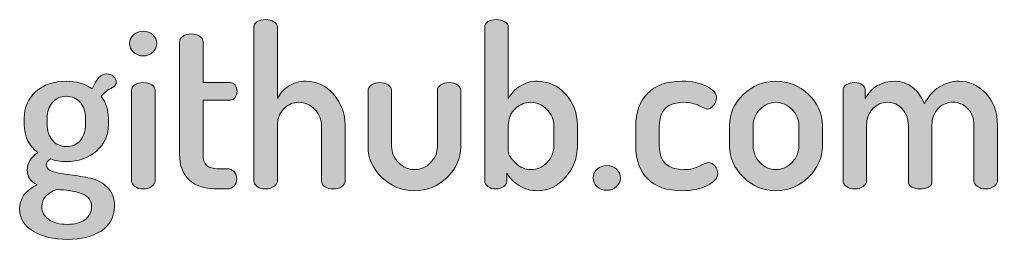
# Model space of a CAD drawing. Header units: inches. Extents: x 407.8 to 484.6, y -319.6 to -305.3.
# Drawn here: x 407.78 to 426.23, y -319.64 to -315.49 of the extents above; entities that cross this region are included whole.
import ezdxf

# ---------------------------------------------------------------- set-up
doc = ezdxf.new("R2010")
doc.units = ezdxf.units.IN
doc.header["$MEASUREMENT"] = 0
doc.layers.add('Layer 1', color=7, linetype='Continuous')

msp = doc.modelspace()

# ---------------------------------------------------------------- hatches: boundary and pattern name
at = {"layer": 'Layer 1', "true_color": 0xffffff}
h = msp.add_hatch(color=7, dxfattribs=at)
h.dxf.hatch_style = 2
edge = h.paths.add_edge_path()
edge.add_spline(control_points=[(412.199, -318.535), (412.199, -318.535), (412.199, -315.631), (412.199, -315.631), (412.199, -315.589), (412.22, -315.554), (412.261, -315.527), (412.301, -315.501), (412.354, -315.487), (412.419, -315.487), (412.481, -315.487), (412.534, -315.501), (412.578, -315.528), (412.622, -315.554), (412.644, -315.589), (412.644, -315.631), (412.644, -315.631), (412.644, -316.977), (412.644, -316.977), (412.689, -316.885), (412.759, -316.808), (412.853, -316.746), (412.948, -316.683), (413.059, -316.651), (413.185, -316.651), (413.386, -316.651), (413.559, -316.733), (413.704, -316.897), (413.85, -317.061), (413.922, -317.257), (413.922, -317.485), (413.922, -317.485), (413.922, -318.535), (413.922, -318.535), (413.922, -318.58), (413.899, -318.616), (413.854, -318.643), (413.809, -318.67), (413.757, -318.683), (413.698, -318.683), (413.641, -318.683), (413.59, -318.67), (413.545, -318.643), (413.5, -318.617), (413.478, -318.581), (413.478, -318.536), (413.478, -318.536), (413.478, -317.488), (413.478, -317.488), (413.478, -317.376), (413.435, -317.275), (413.351, -317.184), (413.266, -317.094), (413.166, -317.049), (413.05, -317.049), (412.943, -317.049), (412.848, -317.09), (412.766, -317.17), (412.685, -317.25), (412.644, -317.356), (412.644, -317.488), (412.644, -317.488), (412.644, -318.536), (412.644, -318.536), (412.644, -318.572), (412.621, -318.606), (412.576, -318.637), (412.531, -318.668), (412.479, -318.683), (412.419, -318.683), (412.357, -318.683), (412.305, -318.668), (412.263, -318.637), (412.22, -318.606), (412.199, -318.572), (412.199, -318.535)], knot_values=[0, 0, 0, 0, 1, 1, 1, 2, 2, 2, 3, 3, 3, 4, 4, 4, 5, 5, 5, 6, 6, 6, 7, 7, 7, 8, 8, 8, 9, 9, 9, 10, 10, 10, 11, 11, 11, 12, 12, 12, 13, 13, 13, 14, 14, 14, 15, 15, 15, 16, 16, 16, 17, 17, 17, 18, 18, 18, 19, 19, 19, 20, 20, 20, 21, 21, 21, 22, 22, 22, 23, 23, 23, 24, 24, 24, 25, 25, 25, 25], degree=3, periodic=1)
h = msp.add_hatch(color=7, dxfattribs=at)
h.dxf.hatch_style = 2
edge = h.paths.add_edge_path()
edge.add_spline(control_points=[(416.555, -318.535), (416.555, -318.535), (416.555, -315.631), (416.555, -315.631), (416.555, -315.589), (416.575, -315.554), (416.614, -315.527), (416.654, -315.501), (416.706, -315.487), (416.771, -315.487), (416.836, -315.487), (416.89, -315.501), (416.934, -315.528), (416.978, -315.554), (417, -315.589), (417, -315.631), (417, -315.631), (417, -316.977), (417, -316.977), (417.048, -316.885), (417.12, -316.808), (417.216, -316.746), (417.311, -316.683), (417.422, -316.651), (417.546, -316.651), (417.755, -316.651), (417.933, -316.733), (418.081, -316.897), (418.229, -317.061), (418.303, -317.257), (418.303, -317.485), (418.303, -317.485), (418.303, -317.875), (418.303, -317.875), (418.303, -318.095), (418.229, -318.29), (418.079, -318.461), (417.93, -318.632), (417.756, -318.717), (417.558, -318.717), (417.431, -318.717), (417.314, -318.684), (417.207, -318.619), (417.1, -318.553), (417.022, -318.475), (416.974, -318.383), (416.974, -318.383), (416.974, -318.533), (416.974, -318.533), (416.974, -318.571), (416.954, -318.605), (416.913, -318.636), (416.872, -318.668), (416.825, -318.683), (416.771, -318.683), (416.709, -318.683), (416.657, -318.668), (416.617, -318.637), (416.576, -318.606), (416.555, -318.572), (416.555, -318.535)], knot_values=[0, 0, 0, 0, 1, 1, 1, 2, 2, 2, 3, 3, 3, 4, 4, 4, 5, 5, 5, 6, 6, 6, 7, 7, 7, 8, 8, 8, 9, 9, 9, 10, 10, 10, 11, 11, 11, 12, 12, 12, 13, 13, 13, 14, 14, 14, 15, 15, 15, 16, 16, 16, 17, 17, 17, 18, 18, 18, 19, 19, 19, 20, 20, 20, 20], degree=3, periodic=1)
edge = h.paths.add_edge_path()
edge.add_spline(control_points=[(417, -317.97), (417, -318.032), (417.044, -318.106), (417.133, -318.191), (417.222, -318.277), (417.321, -318.319), (417.431, -318.319), (417.547, -318.319), (417.647, -318.274), (417.732, -318.183), (417.817, -318.092), (417.859, -317.989), (417.859, -317.874), (417.859, -317.874), (417.859, -317.487), (417.859, -317.487), (417.859, -317.375), (417.816, -317.274), (417.73, -317.184), (417.644, -317.094), (417.543, -317.049), (417.427, -317.049), (417.317, -317.049), (417.218, -317.09), (417.131, -317.171), (417.043, -317.253), (417, -317.358), (417, -317.487), (417, -317.487), (417, -317.97), (417, -317.97)], knot_values=[0, 0, 0, 0, 1, 1, 1, 2, 2, 2, 3, 3, 3, 4, 4, 4, 5, 5, 5, 6, 6, 6, 7, 7, 7, 8, 8, 8, 9, 9, 9, 10, 10, 10, 10], degree=3, periodic=1)
h = msp.add_hatch(color=7, dxfattribs=at)
h.dxf.hatch_style = 2
edge = h.paths.add_edge_path()
edge.add_spline(control_points=[(409.854, -315.94), (409.854, -315.875), (409.879, -315.82), (409.93, -315.775), (409.981, -315.73), (410.042, -315.707), (410.112, -315.707), (410.183, -315.707), (410.243, -315.73), (410.294, -315.775), (410.345, -315.82), (410.37, -315.875), (410.37, -315.94), (410.37, -316.002), (410.345, -316.057), (410.294, -316.103), (410.243, -316.15), (410.183, -316.173), (410.112, -316.173), (410.042, -316.173), (409.981, -316.15), (409.93, -316.103), (409.879, -316.057), (409.854, -316.002), (409.854, -315.94)], knot_values=[0, 0, 0, 0, 1, 1, 1, 2, 2, 2, 3, 3, 3, 4, 4, 4, 5, 5, 5, 6, 6, 6, 7, 7, 7, 8, 8, 8, 8], degree=3, periodic=1)
edge = h.paths.add_edge_path()
edge.add_spline(control_points=[(409.892, -318.535), (409.892, -318.535), (409.892, -316.821), (409.892, -316.821), (409.892, -316.778), (409.912, -316.744), (409.953, -316.717), (409.994, -316.69), (410.047, -316.677), (410.112, -316.677), (410.177, -316.677), (410.231, -316.69), (410.273, -316.717), (410.315, -316.744), (410.337, -316.778), (410.337, -316.821), (410.337, -316.821), (410.337, -318.535), (410.337, -318.535), (410.337, -318.572), (410.315, -318.606), (410.271, -318.637), (410.227, -318.668), (410.174, -318.683), (410.112, -318.683), (410.05, -318.683), (409.998, -318.668), (409.956, -318.637), (409.913, -318.606), (409.892, -318.572), (409.892, -318.535)], knot_values=[0, 0, 0, 0, 1, 1, 1, 2, 2, 2, 3, 3, 3, 4, 4, 4, 5, 5, 5, 6, 6, 6, 7, 7, 7, 8, 8, 8, 9, 9, 9, 10, 10, 10, 10], degree=3, periodic=1)
h = msp.add_hatch(color=7, dxfattribs=at)
h.dxf.hatch_style = 2
edge = h.paths.add_edge_path()
edge.add_spline(control_points=[(410.798, -318.023), (410.798, -318.023), (410.798, -315.902), (410.798, -315.902), (410.798, -315.863), (410.82, -315.829), (410.866, -315.801), (410.911, -315.772), (410.961, -315.758), (411.018, -315.758), (411.074, -315.758), (411.126, -315.772), (411.172, -315.801), (411.219, -315.829), (411.242, -315.863), (411.242, -315.902), (411.242, -315.902), (411.242, -316.677), (411.242, -316.677), (411.242, -316.677), (411.759, -316.677), (411.759, -316.677), (411.796, -316.677), (411.825, -316.693), (411.848, -316.726), (411.87, -316.758), (411.882, -316.797), (411.882, -316.842), (411.882, -316.887), (411.87, -316.926), (411.848, -316.958), (411.825, -316.991), (411.796, -317.007), (411.759, -317.007), (411.759, -317.007), (411.242, -317.007), (411.242, -317.007), (411.242, -317.007), (411.242, -318.023), (411.242, -318.023), (411.242, -318.125), (411.264, -318.197), (411.308, -318.239), (411.352, -318.281), (411.429, -318.302), (411.539, -318.302), (411.539, -318.302), (411.687, -318.302), (411.687, -318.302), (411.746, -318.302), (411.793, -318.321), (411.827, -318.357), (411.86, -318.394), (411.877, -318.439), (411.877, -318.493), (411.877, -318.547), (411.86, -318.592), (411.827, -318.628), (411.793, -318.665), (411.746, -318.683), (411.687, -318.683), (411.687, -318.683), (411.539, -318.683), (411.539, -318.683), (411.045, -318.683), (410.798, -318.463), (410.798, -318.023)], knot_values=[0, 0, 0, 0, 1, 1, 1, 2, 2, 2, 3, 3, 3, 4, 4, 4, 5, 5, 5, 6, 6, 6, 7, 7, 7, 8, 8, 8, 9, 9, 9, 10, 10, 10, 11, 11, 11, 12, 12, 12, 13, 13, 13, 14, 14, 14, 15, 15, 15, 16, 16, 16, 17, 17, 17, 18, 18, 18, 19, 19, 19, 20, 20, 20, 21, 21, 21, 22, 22, 22, 22], degree=3, periodic=1)
h = msp.add_hatch(color=7, dxfattribs=at)
h.dxf.hatch_style = 2
edge = h.paths.add_edge_path()
edge.add_spline(control_points=[(407.78, -319.061), (407.78, -318.862), (407.89, -318.709), (408.111, -318.603), (407.986, -318.547), (407.924, -318.453), (407.924, -318.322), (407.924, -318.197), (407.99, -318.089), (408.123, -317.998), (407.953, -317.868), (407.868, -317.69), (407.868, -317.464), (407.868, -317.464), (407.868, -317.346), (407.868, -317.346), (407.868, -317.142), (407.941, -316.976), (408.087, -316.846), (408.232, -316.716), (408.422, -316.651), (408.656, -316.651), (408.853, -316.651), (409.017, -316.699), (409.147, -316.795), (409.229, -316.606), (409.321, -316.512), (409.422, -316.512), (409.476, -316.512), (409.52, -316.528), (409.553, -316.56), (409.587, -316.593), (409.604, -316.628), (409.604, -316.664), (409.604, -316.709), (409.58, -316.744), (409.532, -316.77), (409.442, -316.809), (409.371, -316.866), (409.321, -316.939), (409.411, -317.052), (409.456, -317.188), (409.456, -317.346), (409.456, -317.346), (409.456, -317.464), (409.456, -317.464), (409.456, -317.667), (409.381, -317.835), (409.232, -317.968), (409.082, -318.101), (408.89, -318.167), (408.656, -318.167), (408.546, -318.167), (408.448, -318.15), (408.364, -318.116), (408.31, -318.153), (408.283, -318.193), (408.283, -318.235), (408.283, -318.293), (408.328, -318.334), (408.417, -318.36), (408.506, -318.385), (408.613, -318.405), (408.738, -318.419), (408.864, -318.434), (408.99, -318.454), (409.115, -318.482), (409.241, -318.509), (409.348, -318.566), (409.437, -318.655), (409.526, -318.743), (409.57, -318.86), (409.57, -319.006), (409.57, -319.214), (409.486, -319.372), (409.318, -319.477), (409.15, -319.583), (408.938, -319.636), (408.681, -319.636), (408.425, -319.636), (408.21, -319.584), (408.038, -319.48), (407.866, -319.376), (407.78, -319.236), (407.78, -319.061)], knot_values=[0, 0, 0, 0, 1, 1, 1, 2, 2, 2, 3, 3, 3, 4, 4, 4, 5, 5, 5, 6, 6, 6, 7, 7, 7, 8, 8, 8, 9, 9, 9, 10, 10, 10, 11, 11, 11, 12, 12, 12, 13, 13, 13, 14, 14, 14, 15, 15, 15, 16, 16, 16, 17, 17, 17, 18, 18, 18, 19, 19, 19, 20, 20, 20, 21, 21, 21, 22, 22, 22, 23, 23, 23, 24, 24, 24, 25, 25, 25, 26, 26, 26, 27, 27, 27, 28, 28, 28, 28], degree=3, periodic=1)
edge = h.paths.add_edge_path()
edge.add_spline(control_points=[(408.199, -319.014), (408.199, -319.117), (408.243, -319.199), (408.332, -319.26), (408.421, -319.322), (408.536, -319.352), (408.677, -319.352), (408.815, -319.352), (408.927, -319.322), (409.012, -319.263), (409.096, -319.202), (409.139, -319.121), (409.139, -319.018), (409.139, -318.953), (409.119, -318.898), (409.079, -318.854), (409.04, -318.809), (408.981, -318.777), (408.904, -318.755), (408.826, -318.734), (408.76, -318.72), (408.705, -318.713), (408.649, -318.705), (408.575, -318.699), (408.482, -318.693), (408.293, -318.765), (408.199, -318.871), (408.199, -319.014)], knot_values=[0, 0, 0, 0, 1, 1, 1, 2, 2, 2, 3, 3, 3, 4, 4, 4, 5, 5, 5, 6, 6, 6, 7, 7, 7, 8, 8, 8, 9, 9, 9, 9], degree=3, periodic=1)
edge = h.paths.add_edge_path()
edge.add_spline(control_points=[(408.3, -317.46), (408.3, -317.584), (408.333, -317.686), (408.398, -317.765), (408.463, -317.844), (408.551, -317.883), (408.664, -317.883), (408.774, -317.883), (408.862, -317.845), (408.927, -317.767), (408.992, -317.689), (409.024, -317.588), (409.024, -317.464), (409.024, -317.464), (409.024, -317.346), (409.024, -317.346), (409.024, -317.227), (408.992, -317.129), (408.927, -317.051), (408.862, -316.974), (408.773, -316.935), (408.66, -316.935), (408.55, -316.935), (408.463, -316.974), (408.398, -317.051), (408.333, -317.129), (408.3, -317.227), (408.3, -317.346), (408.3, -317.346), (408.3, -317.46), (408.3, -317.46)], knot_values=[0, 0, 0, 0, 1, 1, 1, 2, 2, 2, 3, 3, 3, 4, 4, 4, 5, 5, 5, 6, 6, 6, 7, 7, 7, 8, 8, 8, 9, 9, 9, 10, 10, 10, 10], degree=3, periodic=1)
h = msp.add_hatch(color=7, dxfattribs=at)
h.dxf.hatch_style = 2
edge = h.paths.add_edge_path()
edge.add_spline(control_points=[(414.354, -317.883), (414.354, -317.883), (414.354, -316.825), (414.354, -316.825), (414.354, -316.785), (414.376, -316.751), (414.422, -316.721), (414.467, -316.692), (414.519, -316.677), (414.578, -316.677), (414.638, -316.677), (414.689, -316.692), (414.733, -316.721), (414.777, -316.751), (414.798, -316.785), (414.798, -316.825), (414.798, -316.825), (414.798, -317.88), (414.798, -317.88), (414.798, -317.993), (414.841, -318.094), (414.927, -318.184), (415.014, -318.274), (415.115, -318.319), (415.23, -318.319), (415.349, -318.319), (415.45, -318.275), (415.535, -318.186), (415.62, -318.098), (415.662, -317.996), (415.662, -317.88), (415.662, -317.88), (415.662, -316.82), (415.662, -316.82), (415.662, -316.781), (415.684, -316.747), (415.728, -316.719), (415.771, -316.691), (415.824, -316.677), (415.886, -316.677), (415.948, -316.677), (416, -316.691), (416.041, -316.719), (416.082, -316.747), (416.102, -316.781), (416.102, -316.821), (416.102, -316.821), (416.102, -317.883), (416.102, -317.883), (416.102, -318.106), (416.016, -318.301), (415.844, -318.468), (415.672, -318.634), (415.467, -318.717), (415.23, -318.717), (414.993, -318.717), (414.788, -318.634), (414.614, -318.468), (414.441, -318.301), (414.354, -318.106), (414.354, -317.883)], knot_values=[0, 0, 0, 0, 1, 1, 1, 2, 2, 2, 3, 3, 3, 4, 4, 4, 5, 5, 5, 6, 6, 6, 7, 7, 7, 8, 8, 8, 9, 9, 9, 10, 10, 10, 11, 11, 11, 12, 12, 12, 13, 13, 13, 14, 14, 14, 15, 15, 15, 16, 16, 16, 17, 17, 17, 18, 18, 18, 19, 19, 19, 20, 20, 20, 20], degree=3, periodic=1)
h = msp.add_hatch(color=7, dxfattribs=at)
h.dxf.hatch_style = 2
edge = h.paths.add_edge_path()
edge.add_spline(control_points=[(419.404, -317.875), (419.404, -317.875), (419.404, -317.494), (419.404, -317.494), (419.404, -317.243), (419.477, -317.039), (419.624, -316.884), (419.771, -316.729), (419.99, -316.651), (420.28, -316.651), (420.464, -316.651), (420.618, -316.683), (420.742, -316.747), (420.866, -316.81), (420.928, -316.881), (420.928, -316.96), (420.928, -317.008), (420.91, -317.056), (420.875, -317.104), (420.84, -317.152), (420.798, -317.176), (420.75, -317.176), (420.736, -317.176), (420.686, -317.155), (420.6, -317.113), (420.514, -317.071), (420.419, -317.049), (420.314, -317.049), (420.004, -317.049), (419.849, -317.198), (419.849, -317.495), (419.849, -317.495), (419.849, -317.874), (419.849, -317.874), (419.849, -318.171), (420.005, -318.319), (420.319, -318.319), (420.426, -318.319), (420.522, -318.297), (420.608, -318.252), (420.695, -318.206), (420.746, -318.184), (420.763, -318.184), (420.819, -318.184), (420.865, -318.206), (420.901, -318.252), (420.936, -318.297), (420.953, -318.345), (420.953, -318.396), (420.953, -318.475), (420.889, -318.548), (420.759, -318.616), (420.629, -318.683), (420.471, -318.717), (420.285, -318.717), (419.991, -318.717), (419.771, -318.64), (419.624, -318.487), (419.477, -318.333), (419.404, -318.129), (419.404, -317.875)], knot_values=[0, 0, 0, 0, 1, 1, 1, 2, 2, 2, 3, 3, 3, 4, 4, 4, 5, 5, 5, 6, 6, 6, 7, 7, 7, 8, 8, 8, 9, 9, 9, 10, 10, 10, 11, 11, 11, 12, 12, 12, 13, 13, 13, 14, 14, 14, 15, 15, 15, 16, 16, 16, 17, 17, 17, 18, 18, 18, 19, 19, 19, 20, 20, 20, 20], degree=3, periodic=1)
h = msp.add_hatch(color=7, dxfattribs=at)
h.dxf.hatch_style = 2
edge = h.paths.add_edge_path()
edge.add_spline(control_points=[(421.174, -317.875), (421.174, -317.875), (421.174, -317.485), (421.174, -317.485), (421.174, -317.262), (421.26, -317.068), (421.432, -316.901), (421.604, -316.735), (421.81, -316.651), (422.05, -316.651), (422.284, -316.651), (422.489, -316.734), (422.664, -316.899), (422.839, -317.064), (422.926, -317.26), (422.926, -317.485), (422.926, -317.485), (422.926, -317.875), (422.926, -317.875), (422.926, -318.095), (422.838, -318.29), (422.662, -318.461), (422.485, -318.632), (422.281, -318.717), (422.05, -318.717), (421.816, -318.717), (421.611, -318.633), (421.436, -318.463), (421.261, -318.294), (421.174, -318.098), (421.174, -317.875)], knot_values=[0, 0, 0, 0, 1, 1, 1, 2, 2, 2, 3, 3, 3, 4, 4, 4, 5, 5, 5, 6, 6, 6, 7, 7, 7, 8, 8, 8, 9, 9, 9, 10, 10, 10, 10], degree=3, periodic=1)
edge = h.paths.add_edge_path()
edge.add_spline(control_points=[(421.618, -317.874), (421.618, -317.989), (421.661, -318.092), (421.745, -318.183), (421.83, -318.274), (421.932, -318.319), (422.05, -318.319), (422.166, -318.319), (422.267, -318.274), (422.353, -318.183), (422.439, -318.092), (422.482, -317.989), (422.482, -317.874), (422.482, -317.874), (422.482, -317.487), (422.482, -317.487), (422.482, -317.375), (422.439, -317.274), (422.353, -317.184), (422.267, -317.094), (422.166, -317.049), (422.05, -317.049), (421.932, -317.049), (421.83, -317.094), (421.745, -317.184), (421.661, -317.274), (421.618, -317.375), (421.618, -317.487), (421.618, -317.487), (421.618, -317.874), (421.618, -317.874)], knot_values=[0, 0, 0, 0, 1, 1, 1, 2, 2, 2, 3, 3, 3, 4, 4, 4, 5, 5, 5, 6, 6, 6, 7, 7, 7, 8, 8, 8, 9, 9, 9, 10, 10, 10, 10], degree=3, periodic=1)
h = msp.add_hatch(color=7, dxfattribs=at)
h.dxf.hatch_style = 2
edge = h.paths.add_edge_path()
edge.add_spline(control_points=[(423.316, -318.535), (423.316, -318.535), (423.316, -316.821), (423.316, -316.821), (423.316, -316.778), (423.336, -316.744), (423.377, -316.717), (423.418, -316.69), (423.471, -316.677), (423.536, -316.677), (423.589, -316.677), (423.636, -316.69), (423.676, -316.717), (423.715, -316.745), (423.735, -316.78), (423.735, -316.822), (423.735, -316.822), (423.735, -316.977), (423.735, -316.977), (423.856, -316.76), (424.044, -316.651), (424.298, -316.651), (424.422, -316.651), (424.533, -316.691), (424.63, -316.769), (424.728, -316.847), (424.802, -316.951), (424.852, -317.079), (424.923, -316.939), (425.015, -316.833), (425.13, -316.76), (425.244, -316.688), (425.365, -316.651), (425.492, -316.651), (425.692, -316.651), (425.865, -316.727), (426.01, -316.878), (426.156, -317.029), (426.228, -317.231), (426.228, -317.485), (426.228, -317.485), (426.228, -318.535), (426.228, -318.535), (426.228, -318.572), (426.206, -318.606), (426.161, -318.637), (426.115, -318.668), (426.063, -318.683), (426.004, -318.683), (425.947, -318.683), (425.897, -318.668), (425.852, -318.637), (425.806, -318.606), (425.784, -318.572), (425.784, -318.536), (425.784, -318.536), (425.784, -317.488), (425.784, -317.488), (425.784, -317.35), (425.744, -317.242), (425.665, -317.163), (425.586, -317.085), (425.494, -317.045), (425.39, -317.045), (425.286, -317.045), (425.193, -317.085), (425.113, -317.163), (425.032, -317.242), (424.992, -317.348), (424.992, -317.48), (424.992, -317.48), (424.992, -318.54), (424.992, -318.54), (424.992, -318.588), (424.97, -318.624), (424.927, -318.648), (424.883, -318.672), (424.83, -318.683), (424.768, -318.683), (424.711, -318.683), (424.66, -318.672), (424.615, -318.648), (424.57, -318.624), (424.548, -318.588), (424.548, -318.54), (424.548, -318.54), (424.548, -317.484), (424.548, -317.484), (424.548, -317.358), (424.509, -317.253), (424.431, -317.172), (424.354, -317.09), (424.261, -317.049), (424.154, -317.049), (424.047, -317.049), (423.954, -317.089), (423.877, -317.168), (423.799, -317.246), (423.76, -317.353), (423.76, -317.488), (423.76, -317.488), (423.76, -318.536), (423.76, -318.536), (423.76, -318.572), (423.738, -318.606), (423.692, -318.637), (423.647, -318.668), (423.595, -318.683), (423.536, -318.683), (423.474, -318.683), (423.422, -318.668), (423.379, -318.637), (423.337, -318.606), (423.316, -318.572), (423.316, -318.535)], knot_values=[0, 0, 0, 0, 1, 1, 1, 2, 2, 2, 3, 3, 3, 4, 4, 4, 5, 5, 5, 6, 6, 6, 7, 7, 7, 8, 8, 8, 9, 9, 9, 10, 10, 10, 11, 11, 11, 12, 12, 12, 13, 13, 13, 14, 14, 14, 15, 15, 15, 16, 16, 16, 17, 17, 17, 18, 18, 18, 19, 19, 19, 20, 20, 20, 21, 21, 21, 22, 22, 22, 23, 23, 23, 24, 24, 24, 25, 25, 25, 26, 26, 26, 27, 27, 27, 28, 28, 28, 29, 29, 29, 30, 30, 30, 31, 31, 31, 32, 32, 32, 33, 33, 33, 34, 34, 34, 35, 35, 35, 36, 36, 36, 37, 37, 37, 38, 38, 38, 38], degree=3, periodic=1)
h = msp.add_hatch(color=7, dxfattribs=at)
h.dxf.hatch_style = 2
edge = h.paths.add_edge_path()
edge.add_spline(control_points=[(418.674, -318.641), (418.624, -318.596), (418.6, -318.541), (418.6, -318.476), (418.6, -318.411), (418.624, -318.356), (418.674, -318.311), (418.723, -318.266), (418.785, -318.243), (418.86, -318.243), (418.93, -318.243), (418.99, -318.266), (419.04, -318.311), (419.091, -318.356), (419.116, -318.411), (419.116, -318.476), (419.116, -318.538), (419.091, -318.592), (419.04, -318.639), (418.99, -318.685), (418.93, -318.709), (418.86, -318.709), (418.785, -318.709), (418.723, -318.686), (418.674, -318.641)], knot_values=[0, 0, 0, 0, 1, 1, 1, 2, 2, 2, 3, 3, 3, 4, 4, 4, 5, 5, 5, 6, 6, 6, 7, 7, 7, 8, 8, 8, 8], degree=3, periodic=1)

# ---------------------------------------------------------------- linework, layer by layer
at = {"layer": 'Layer 1', "lineweight": 0}
for points, knots in [([(412.199, -318.535), (412.199, -318.535), (412.199, -315.631), (412.199, -315.631), (412.199, -315.589), (412.22, -315.554), (412.261, -315.527), (412.301, -315.501), (412.354, -315.487), (412.419, -315.487), (412.481, -315.487), (412.534, -315.501), (412.578, -315.528), (412.622, -315.554), (412.644, -315.589), (412.644, -315.631), (412.644, -315.631), (412.644, -316.977), (412.644, -316.977), (412.689, -316.885), (412.759, -316.808), (412.853, -316.746), (412.948, -316.683), (413.059, -316.651), (413.185, -316.651), (413.386, -316.651), (413.559, -316.733), (413.704, -316.897), (413.85, -317.061), (413.922, -317.257), (413.922, -317.485), (413.922, -317.485), (413.922, -318.535), (413.922, -318.535), (413.922, -318.58), (413.899, -318.616), (413.854, -318.643), (413.809, -318.67), (413.757, -318.683), (413.698, -318.683), (413.641, -318.683), (413.59, -318.67), (413.545, -318.643), (413.5, -318.617), (413.478, -318.581), (413.478, -318.536), (413.478, -318.536), (413.478, -317.488), (413.478, -317.488), (413.478, -317.376), (413.435, -317.275), (413.351, -317.184), (413.266, -317.094), (413.166, -317.049), (413.05, -317.049), (412.943, -317.049), (412.848, -317.09), (412.766, -317.17), (412.685, -317.25), (412.644, -317.356), (412.644, -317.488), (412.644, -317.488), (412.644, -318.536), (412.644, -318.536), (412.644, -318.572), (412.621, -318.606), (412.576, -318.637), (412.531, -318.668), (412.479, -318.683), (412.419, -318.683), (412.357, -318.683), (412.305, -318.668), (412.263, -318.637), (412.22, -318.606), (412.199, -318.572), (412.199, -318.535)], [0, 0, 0, 0, 1, 1, 1, 2, 2, 2, 3, 3, 3, 4, 4, 4, 5, 5, 5, 6, 6, 6, 7, 7, 7, 8, 8, 8, 9, 9, 9, 10, 10, 10, 11, 11, 11, 12, 12, 12, 13, 13, 13, 14, 14, 14, 15, 15, 15, 16, 16, 16, 17, 17, 17, 18, 18, 18, 19, 19, 19, 20, 20, 20, 21, 21, 21, 22, 22, 22, 23, 23, 23, 24, 24, 24, 25, 25, 25, 25]), ([(416.555, -318.535), (416.555, -318.535), (416.555, -315.631), (416.555, -315.631), (416.555, -315.589), (416.575, -315.554), (416.614, -315.527), (416.654, -315.501), (416.706, -315.487), (416.771, -315.487), (416.836, -315.487), (416.89, -315.501), (416.934, -315.528), (416.978, -315.554), (417, -315.589), (417, -315.631), (417, -315.631), (417, -316.977), (417, -316.977), (417.048, -316.885), (417.12, -316.808), (417.216, -316.746), (417.311, -316.683), (417.422, -316.651), (417.546, -316.651), (417.755, -316.651), (417.933, -316.733), (418.081, -316.897), (418.229, -317.061), (418.303, -317.257), (418.303, -317.485), (418.303, -317.485), (418.303, -317.875), (418.303, -317.875), (418.303, -318.095), (418.229, -318.29), (418.079, -318.461), (417.93, -318.632), (417.756, -318.717), (417.558, -318.717), (417.431, -318.717), (417.314, -318.684), (417.207, -318.619), (417.1, -318.553), (417.022, -318.475), (416.974, -318.383), (416.974, -318.383), (416.974, -318.533), (416.974, -318.533), (416.974, -318.571), (416.954, -318.605), (416.913, -318.636), (416.872, -318.668), (416.825, -318.683), (416.771, -318.683), (416.709, -318.683), (416.657, -318.668), (416.617, -318.637), (416.576, -318.606), (416.555, -318.572), (416.555, -318.535)], [0, 0, 0, 0, 1, 1, 1, 2, 2, 2, 3, 3, 3, 4, 4, 4, 5, 5, 5, 6, 6, 6, 7, 7, 7, 8, 8, 8, 9, 9, 9, 10, 10, 10, 11, 11, 11, 12, 12, 12, 13, 13, 13, 14, 14, 14, 15, 15, 15, 16, 16, 16, 17, 17, 17, 18, 18, 18, 19, 19, 19, 20, 20, 20, 20]), ([(409.854, -315.94), (409.854, -315.875), (409.879, -315.82), (409.93, -315.775), (409.981, -315.73), (410.042, -315.707), (410.112, -315.707), (410.183, -315.707), (410.243, -315.73), (410.294, -315.775), (410.345, -315.82), (410.37, -315.875), (410.37, -315.94), (410.37, -316.002), (410.345, -316.057), (410.294, -316.103), (410.243, -316.15), (410.183, -316.173), (410.112, -316.173), (410.042, -316.173), (409.981, -316.15), (409.93, -316.103), (409.879, -316.057), (409.854, -316.002), (409.854, -315.94)], [0, 0, 0, 0, 1, 1, 1, 2, 2, 2, 3, 3, 3, 4, 4, 4, 5, 5, 5, 6, 6, 6, 7, 7, 7, 8, 8, 8, 8]), ([(410.798, -318.023), (410.798, -318.023), (410.798, -315.902), (410.798, -315.902), (410.798, -315.863), (410.82, -315.829), (410.866, -315.801), (410.911, -315.772), (410.961, -315.758), (411.018, -315.758), (411.074, -315.758), (411.126, -315.772), (411.172, -315.801), (411.219, -315.829), (411.242, -315.863), (411.242, -315.902), (411.242, -315.902), (411.242, -316.677), (411.242, -316.677), (411.242, -316.677), (411.759, -316.677), (411.759, -316.677), (411.796, -316.677), (411.825, -316.693), (411.848, -316.726), (411.87, -316.758), (411.882, -316.797), (411.882, -316.842), (411.882, -316.887), (411.87, -316.926), (411.848, -316.958), (411.825, -316.991), (411.796, -317.007), (411.759, -317.007), (411.759, -317.007), (411.242, -317.007), (411.242, -317.007), (411.242, -317.007), (411.242, -318.023), (411.242, -318.023), (411.242, -318.125), (411.264, -318.197), (411.308, -318.239), (411.352, -318.281), (411.429, -318.302), (411.539, -318.302), (411.539, -318.302), (411.687, -318.302), (411.687, -318.302), (411.746, -318.302), (411.793, -318.321), (411.827, -318.357), (411.86, -318.394), (411.877, -318.439), (411.877, -318.493), (411.877, -318.547), (411.86, -318.592), (411.827, -318.628), (411.793, -318.665), (411.746, -318.683), (411.687, -318.683), (411.687, -318.683), (411.539, -318.683), (411.539, -318.683), (411.045, -318.683), (410.798, -318.463), (410.798, -318.023)], [0, 0, 0, 0, 1, 1, 1, 2, 2, 2, 3, 3, 3, 4, 4, 4, 5, 5, 5, 6, 6, 6, 7, 7, 7, 8, 8, 8, 9, 9, 9, 10, 10, 10, 11, 11, 11, 12, 12, 12, 13, 13, 13, 14, 14, 14, 15, 15, 15, 16, 16, 16, 17, 17, 17, 18, 18, 18, 19, 19, 19, 20, 20, 20, 21, 21, 21, 22, 22, 22, 22]), ([(407.78, -319.061), (407.78, -318.862), (407.89, -318.709), (408.111, -318.603), (407.986, -318.547), (407.924, -318.453), (407.924, -318.322), (407.924, -318.197), (407.99, -318.089), (408.123, -317.998), (407.953, -317.868), (407.868, -317.69), (407.868, -317.464), (407.868, -317.464), (407.868, -317.346), (407.868, -317.346), (407.868, -317.142), (407.941, -316.976), (408.087, -316.846), (408.232, -316.716), (408.422, -316.651), (408.656, -316.651), (408.853, -316.651), (409.017, -316.699), (409.147, -316.795), (409.229, -316.606), (409.321, -316.512), (409.422, -316.512), (409.476, -316.512), (409.52, -316.528), (409.553, -316.56), (409.587, -316.593), (409.604, -316.628), (409.604, -316.664), (409.604, -316.709), (409.58, -316.744), (409.532, -316.77), (409.442, -316.809), (409.371, -316.866), (409.321, -316.939), (409.411, -317.052), (409.456, -317.188), (409.456, -317.346), (409.456, -317.346), (409.456, -317.464), (409.456, -317.464), (409.456, -317.667), (409.381, -317.835), (409.232, -317.968), (409.082, -318.101), (408.89, -318.167), (408.656, -318.167), (408.546, -318.167), (408.448, -318.15), (408.364, -318.116), (408.31, -318.153), (408.283, -318.193), (408.283, -318.235), (408.283, -318.293), (408.328, -318.334), (408.417, -318.36), (408.506, -318.385), (408.613, -318.405), (408.738, -318.419), (408.864, -318.434), (408.99, -318.454), (409.115, -318.482), (409.241, -318.509), (409.348, -318.566), (409.437, -318.655), (409.526, -318.743), (409.57, -318.86), (409.57, -319.006), (409.57, -319.214), (409.486, -319.372), (409.318, -319.477), (409.15, -319.583), (408.938, -319.636), (408.681, -319.636), (408.425, -319.636), (408.21, -319.584), (408.038, -319.48), (407.866, -319.376), (407.78, -319.236), (407.78, -319.061)], [0, 0, 0, 0, 1, 1, 1, 2, 2, 2, 3, 3, 3, 4, 4, 4, 5, 5, 5, 6, 6, 6, 7, 7, 7, 8, 8, 8, 9, 9, 9, 10, 10, 10, 11, 11, 11, 12, 12, 12, 13, 13, 13, 14, 14, 14, 15, 15, 15, 16, 16, 16, 17, 17, 17, 18, 18, 18, 19, 19, 19, 20, 20, 20, 21, 21, 21, 22, 22, 22, 23, 23, 23, 24, 24, 24, 25, 25, 25, 26, 26, 26, 27, 27, 27, 28, 28, 28, 28]), ([(409.892, -318.535), (409.892, -318.535), (409.892, -316.821), (409.892, -316.821), (409.892, -316.778), (409.912, -316.744), (409.953, -316.717), (409.994, -316.69), (410.047, -316.677), (410.112, -316.677), (410.177, -316.677), (410.231, -316.69), (410.273, -316.717), (410.315, -316.744), (410.337, -316.778), (410.337, -316.821), (410.337, -316.821), (410.337, -318.535), (410.337, -318.535), (410.337, -318.572), (410.315, -318.606), (410.271, -318.637), (410.227, -318.668), (410.174, -318.683), (410.112, -318.683), (410.05, -318.683), (409.998, -318.668), (409.956, -318.637), (409.913, -318.606), (409.892, -318.572), (409.892, -318.535)], [0, 0, 0, 0, 1, 1, 1, 2, 2, 2, 3, 3, 3, 4, 4, 4, 5, 5, 5, 6, 6, 6, 7, 7, 7, 8, 8, 8, 9, 9, 9, 10, 10, 10, 10]), ([(414.354, -317.883), (414.354, -317.883), (414.354, -316.825), (414.354, -316.825), (414.354, -316.785), (414.376, -316.751), (414.422, -316.721), (414.467, -316.692), (414.519, -316.677), (414.578, -316.677), (414.638, -316.677), (414.689, -316.692), (414.733, -316.721), (414.777, -316.751), (414.798, -316.785), (414.798, -316.825), (414.798, -316.825), (414.798, -317.88), (414.798, -317.88), (414.798, -317.993), (414.841, -318.094), (414.927, -318.184), (415.014, -318.274), (415.115, -318.319), (415.23, -318.319), (415.349, -318.319), (415.45, -318.275), (415.535, -318.186), (415.62, -318.098), (415.662, -317.996), (415.662, -317.88), (415.662, -317.88), (415.662, -316.82), (415.662, -316.82), (415.662, -316.781), (415.684, -316.747), (415.728, -316.719), (415.771, -316.691), (415.824, -316.677), (415.886, -316.677), (415.948, -316.677), (416, -316.691), (416.041, -316.719), (416.082, -316.747), (416.102, -316.781), (416.102, -316.821), (416.102, -316.821), (416.102, -317.883), (416.102, -317.883), (416.102, -318.106), (416.016, -318.301), (415.844, -318.468), (415.672, -318.634), (415.467, -318.717), (415.23, -318.717), (414.993, -318.717), (414.788, -318.634), (414.614, -318.468), (414.441, -318.301), (414.354, -318.106), (414.354, -317.883)], [0, 0, 0, 0, 1, 1, 1, 2, 2, 2, 3, 3, 3, 4, 4, 4, 5, 5, 5, 6, 6, 6, 7, 7, 7, 8, 8, 8, 9, 9, 9, 10, 10, 10, 11, 11, 11, 12, 12, 12, 13, 13, 13, 14, 14, 14, 15, 15, 15, 16, 16, 16, 17, 17, 17, 18, 18, 18, 19, 19, 19, 20, 20, 20, 20]), ([(419.404, -317.875), (419.404, -317.875), (419.404, -317.494), (419.404, -317.494), (419.404, -317.243), (419.477, -317.039), (419.624, -316.884), (419.771, -316.729), (419.99, -316.651), (420.28, -316.651), (420.464, -316.651), (420.618, -316.683), (420.742, -316.747), (420.866, -316.81), (420.928, -316.881), (420.928, -316.96), (420.928, -317.008), (420.91, -317.056), (420.875, -317.104), (420.84, -317.152), (420.798, -317.176), (420.75, -317.176), (420.736, -317.176), (420.686, -317.155), (420.6, -317.113), (420.514, -317.071), (420.419, -317.049), (420.314, -317.049), (420.004, -317.049), (419.849, -317.198), (419.849, -317.495), (419.849, -317.495), (419.849, -317.874), (419.849, -317.874), (419.849, -318.171), (420.005, -318.319), (420.319, -318.319), (420.426, -318.319), (420.522, -318.297), (420.608, -318.252), (420.695, -318.206), (420.746, -318.184), (420.763, -318.184), (420.819, -318.184), (420.865, -318.206), (420.901, -318.252), (420.936, -318.297), (420.953, -318.345), (420.953, -318.396), (420.953, -318.475), (420.889, -318.548), (420.759, -318.616), (420.629, -318.683), (420.471, -318.717), (420.285, -318.717), (419.991, -318.717), (419.771, -318.64), (419.624, -318.487), (419.477, -318.333), (419.404, -318.129), (419.404, -317.875)], [0, 0, 0, 0, 1, 1, 1, 2, 2, 2, 3, 3, 3, 4, 4, 4, 5, 5, 5, 6, 6, 6, 7, 7, 7, 8, 8, 8, 9, 9, 9, 10, 10, 10, 11, 11, 11, 12, 12, 12, 13, 13, 13, 14, 14, 14, 15, 15, 15, 16, 16, 16, 17, 17, 17, 18, 18, 18, 19, 19, 19, 20, 20, 20, 20]), ([(421.174, -317.875), (421.174, -317.875), (421.174, -317.485), (421.174, -317.485), (421.174, -317.262), (421.26, -317.068), (421.432, -316.901), (421.604, -316.735), (421.81, -316.651), (422.05, -316.651), (422.284, -316.651), (422.489, -316.734), (422.664, -316.899), (422.839, -317.064), (422.926, -317.26), (422.926, -317.485), (422.926, -317.485), (422.926, -317.875), (422.926, -317.875), (422.926, -318.095), (422.838, -318.29), (422.662, -318.461), (422.485, -318.632), (422.281, -318.717), (422.05, -318.717), (421.816, -318.717), (421.611, -318.633), (421.436, -318.463), (421.261, -318.294), (421.174, -318.098), (421.174, -317.875)], [0, 0, 0, 0, 1, 1, 1, 2, 2, 2, 3, 3, 3, 4, 4, 4, 5, 5, 5, 6, 6, 6, 7, 7, 7, 8, 8, 8, 9, 9, 9, 10, 10, 10, 10]), ([(423.316, -318.535), (423.316, -318.535), (423.316, -316.821), (423.316, -316.821), (423.316, -316.778), (423.336, -316.744), (423.377, -316.717), (423.418, -316.69), (423.471, -316.677), (423.536, -316.677), (423.589, -316.677), (423.636, -316.69), (423.676, -316.717), (423.715, -316.745), (423.735, -316.78), (423.735, -316.822), (423.735, -316.822), (423.735, -316.977), (423.735, -316.977), (423.856, -316.76), (424.044, -316.651), (424.298, -316.651), (424.422, -316.651), (424.533, -316.691), (424.63, -316.769), (424.728, -316.847), (424.802, -316.951), (424.852, -317.079), (424.923, -316.939), (425.015, -316.833), (425.13, -316.76), (425.244, -316.688), (425.365, -316.651), (425.492, -316.651), (425.692, -316.651), (425.865, -316.727), (426.01, -316.878), (426.156, -317.029), (426.228, -317.231), (426.228, -317.485), (426.228, -317.485), (426.228, -318.535), (426.228, -318.535), (426.228, -318.572), (426.206, -318.606), (426.161, -318.637), (426.115, -318.668), (426.063, -318.683), (426.004, -318.683), (425.947, -318.683), (425.897, -318.668), (425.852, -318.637), (425.806, -318.606), (425.784, -318.572), (425.784, -318.536), (425.784, -318.536), (425.784, -317.488), (425.784, -317.488), (425.784, -317.35), (425.744, -317.242), (425.665, -317.163), (425.586, -317.085), (425.494, -317.045), (425.39, -317.045), (425.286, -317.045), (425.193, -317.085), (425.113, -317.163), (425.032, -317.242), (424.992, -317.348), (424.992, -317.48), (424.992, -317.48), (424.992, -318.54), (424.992, -318.54), (424.992, -318.588), (424.97, -318.624), (424.927, -318.648), (424.883, -318.672), (424.83, -318.683), (424.768, -318.683), (424.711, -318.683), (424.66, -318.672), (424.615, -318.648), (424.57, -318.624), (424.548, -318.588), (424.548, -318.54), (424.548, -318.54), (424.548, -317.484), (424.548, -317.484), (424.548, -317.358), (424.509, -317.253), (424.431, -317.172), (424.354, -317.09), (424.261, -317.049), (424.154, -317.049), (424.047, -317.049), (423.954, -317.089), (423.877, -317.168), (423.799, -317.246), (423.76, -317.353), (423.76, -317.488), (423.76, -317.488), (423.76, -318.536), (423.76, -318.536), (423.76, -318.572), (423.738, -318.606), (423.692, -318.637), (423.647, -318.668), (423.595, -318.683), (423.536, -318.683), (423.474, -318.683), (423.422, -318.668), (423.379, -318.637), (423.337, -318.606), (423.316, -318.572), (423.316, -318.535)], [0, 0, 0, 0, 1, 1, 1, 2, 2, 2, 3, 3, 3, 4, 4, 4, 5, 5, 5, 6, 6, 6, 7, 7, 7, 8, 8, 8, 9, 9, 9, 10, 10, 10, 11, 11, 11, 12, 12, 12, 13, 13, 13, 14, 14, 14, 15, 15, 15, 16, 16, 16, 17, 17, 17, 18, 18, 18, 19, 19, 19, 20, 20, 20, 21, 21, 21, 22, 22, 22, 23, 23, 23, 24, 24, 24, 25, 25, 25, 26, 26, 26, 27, 27, 27, 28, 28, 28, 29, 29, 29, 30, 30, 30, 31, 31, 31, 32, 32, 32, 33, 33, 33, 34, 34, 34, 35, 35, 35, 36, 36, 36, 37, 37, 37, 38, 38, 38, 38]), ([(408.3, -317.46), (408.3, -317.584), (408.333, -317.686), (408.398, -317.765), (408.463, -317.844), (408.551, -317.883), (408.664, -317.883), (408.774, -317.883), (408.862, -317.845), (408.927, -317.767), (408.992, -317.689), (409.024, -317.588), (409.024, -317.464), (409.024, -317.464), (409.024, -317.346), (409.024, -317.346), (409.024, -317.227), (408.992, -317.129), (408.927, -317.051), (408.862, -316.974), (408.773, -316.935), (408.66, -316.935), (408.55, -316.935), (408.463, -316.974), (408.398, -317.051), (408.333, -317.129), (408.3, -317.227), (408.3, -317.346), (408.3, -317.346), (408.3, -317.46), (408.3, -317.46)], [0, 0, 0, 0, 1, 1, 1, 2, 2, 2, 3, 3, 3, 4, 4, 4, 5, 5, 5, 6, 6, 6, 7, 7, 7, 8, 8, 8, 9, 9, 9, 10, 10, 10, 10]), ([(417, -317.97), (417, -318.032), (417.044, -318.106), (417.133, -318.191), (417.222, -318.277), (417.321, -318.319), (417.431, -318.319), (417.547, -318.319), (417.647, -318.274), (417.732, -318.183), (417.817, -318.092), (417.859, -317.989), (417.859, -317.874), (417.859, -317.874), (417.859, -317.487), (417.859, -317.487), (417.859, -317.375), (417.816, -317.274), (417.73, -317.184), (417.644, -317.094), (417.543, -317.049), (417.427, -317.049), (417.317, -317.049), (417.218, -317.09), (417.131, -317.171), (417.043, -317.253), (417, -317.358), (417, -317.487), (417, -317.487), (417, -317.97), (417, -317.97)], [0, 0, 0, 0, 1, 1, 1, 2, 2, 2, 3, 3, 3, 4, 4, 4, 5, 5, 5, 6, 6, 6, 7, 7, 7, 8, 8, 8, 9, 9, 9, 10, 10, 10, 10]), ([(421.618, -317.874), (421.618, -317.989), (421.661, -318.092), (421.745, -318.183), (421.83, -318.274), (421.932, -318.319), (422.05, -318.319), (422.166, -318.319), (422.267, -318.274), (422.353, -318.183), (422.439, -318.092), (422.482, -317.989), (422.482, -317.874), (422.482, -317.874), (422.482, -317.487), (422.482, -317.487), (422.482, -317.375), (422.439, -317.274), (422.353, -317.184), (422.267, -317.094), (422.166, -317.049), (422.05, -317.049), (421.932, -317.049), (421.83, -317.094), (421.745, -317.184), (421.661, -317.274), (421.618, -317.375), (421.618, -317.487), (421.618, -317.487), (421.618, -317.874), (421.618, -317.874)], [0, 0, 0, 0, 1, 1, 1, 2, 2, 2, 3, 3, 3, 4, 4, 4, 5, 5, 5, 6, 6, 6, 7, 7, 7, 8, 8, 8, 9, 9, 9, 10, 10, 10, 10]), ([(418.674, -318.641), (418.624, -318.596), (418.6, -318.541), (418.6, -318.476), (418.6, -318.411), (418.624, -318.356), (418.674, -318.311), (418.723, -318.266), (418.785, -318.243), (418.86, -318.243), (418.93, -318.243), (418.99, -318.266), (419.04, -318.311), (419.091, -318.356), (419.116, -318.411), (419.116, -318.476), (419.116, -318.538), (419.091, -318.592), (419.04, -318.639), (418.99, -318.685), (418.93, -318.709), (418.86, -318.709), (418.785, -318.709), (418.723, -318.686), (418.674, -318.641)], [0, 0, 0, 0, 1, 1, 1, 2, 2, 2, 3, 3, 3, 4, 4, 4, 5, 5, 5, 6, 6, 6, 7, 7, 7, 8, 8, 8, 8]), ([(408.199, -319.014), (408.199, -319.117), (408.243, -319.199), (408.332, -319.26), (408.421, -319.322), (408.536, -319.352), (408.677, -319.352), (408.815, -319.352), (408.927, -319.322), (409.012, -319.263), (409.096, -319.202), (409.139, -319.121), (409.139, -319.018), (409.139, -318.953), (409.119, -318.898), (409.079, -318.854), (409.04, -318.809), (408.981, -318.777), (408.904, -318.755), (408.826, -318.734), (408.76, -318.72), (408.705, -318.713), (408.649, -318.705), (408.575, -318.699), (408.482, -318.693), (408.293, -318.765), (408.199, -318.871), (408.199, -319.014)], [0, 0, 0, 0, 1, 1, 1, 2, 2, 2, 3, 3, 3, 4, 4, 4, 5, 5, 5, 6, 6, 6, 7, 7, 7, 8, 8, 8, 9, 9, 9, 9])]:
    msp.add_open_spline(points, degree=3, knots=knots, dxfattribs=at)

doc.saveas('drawing.dxf')
